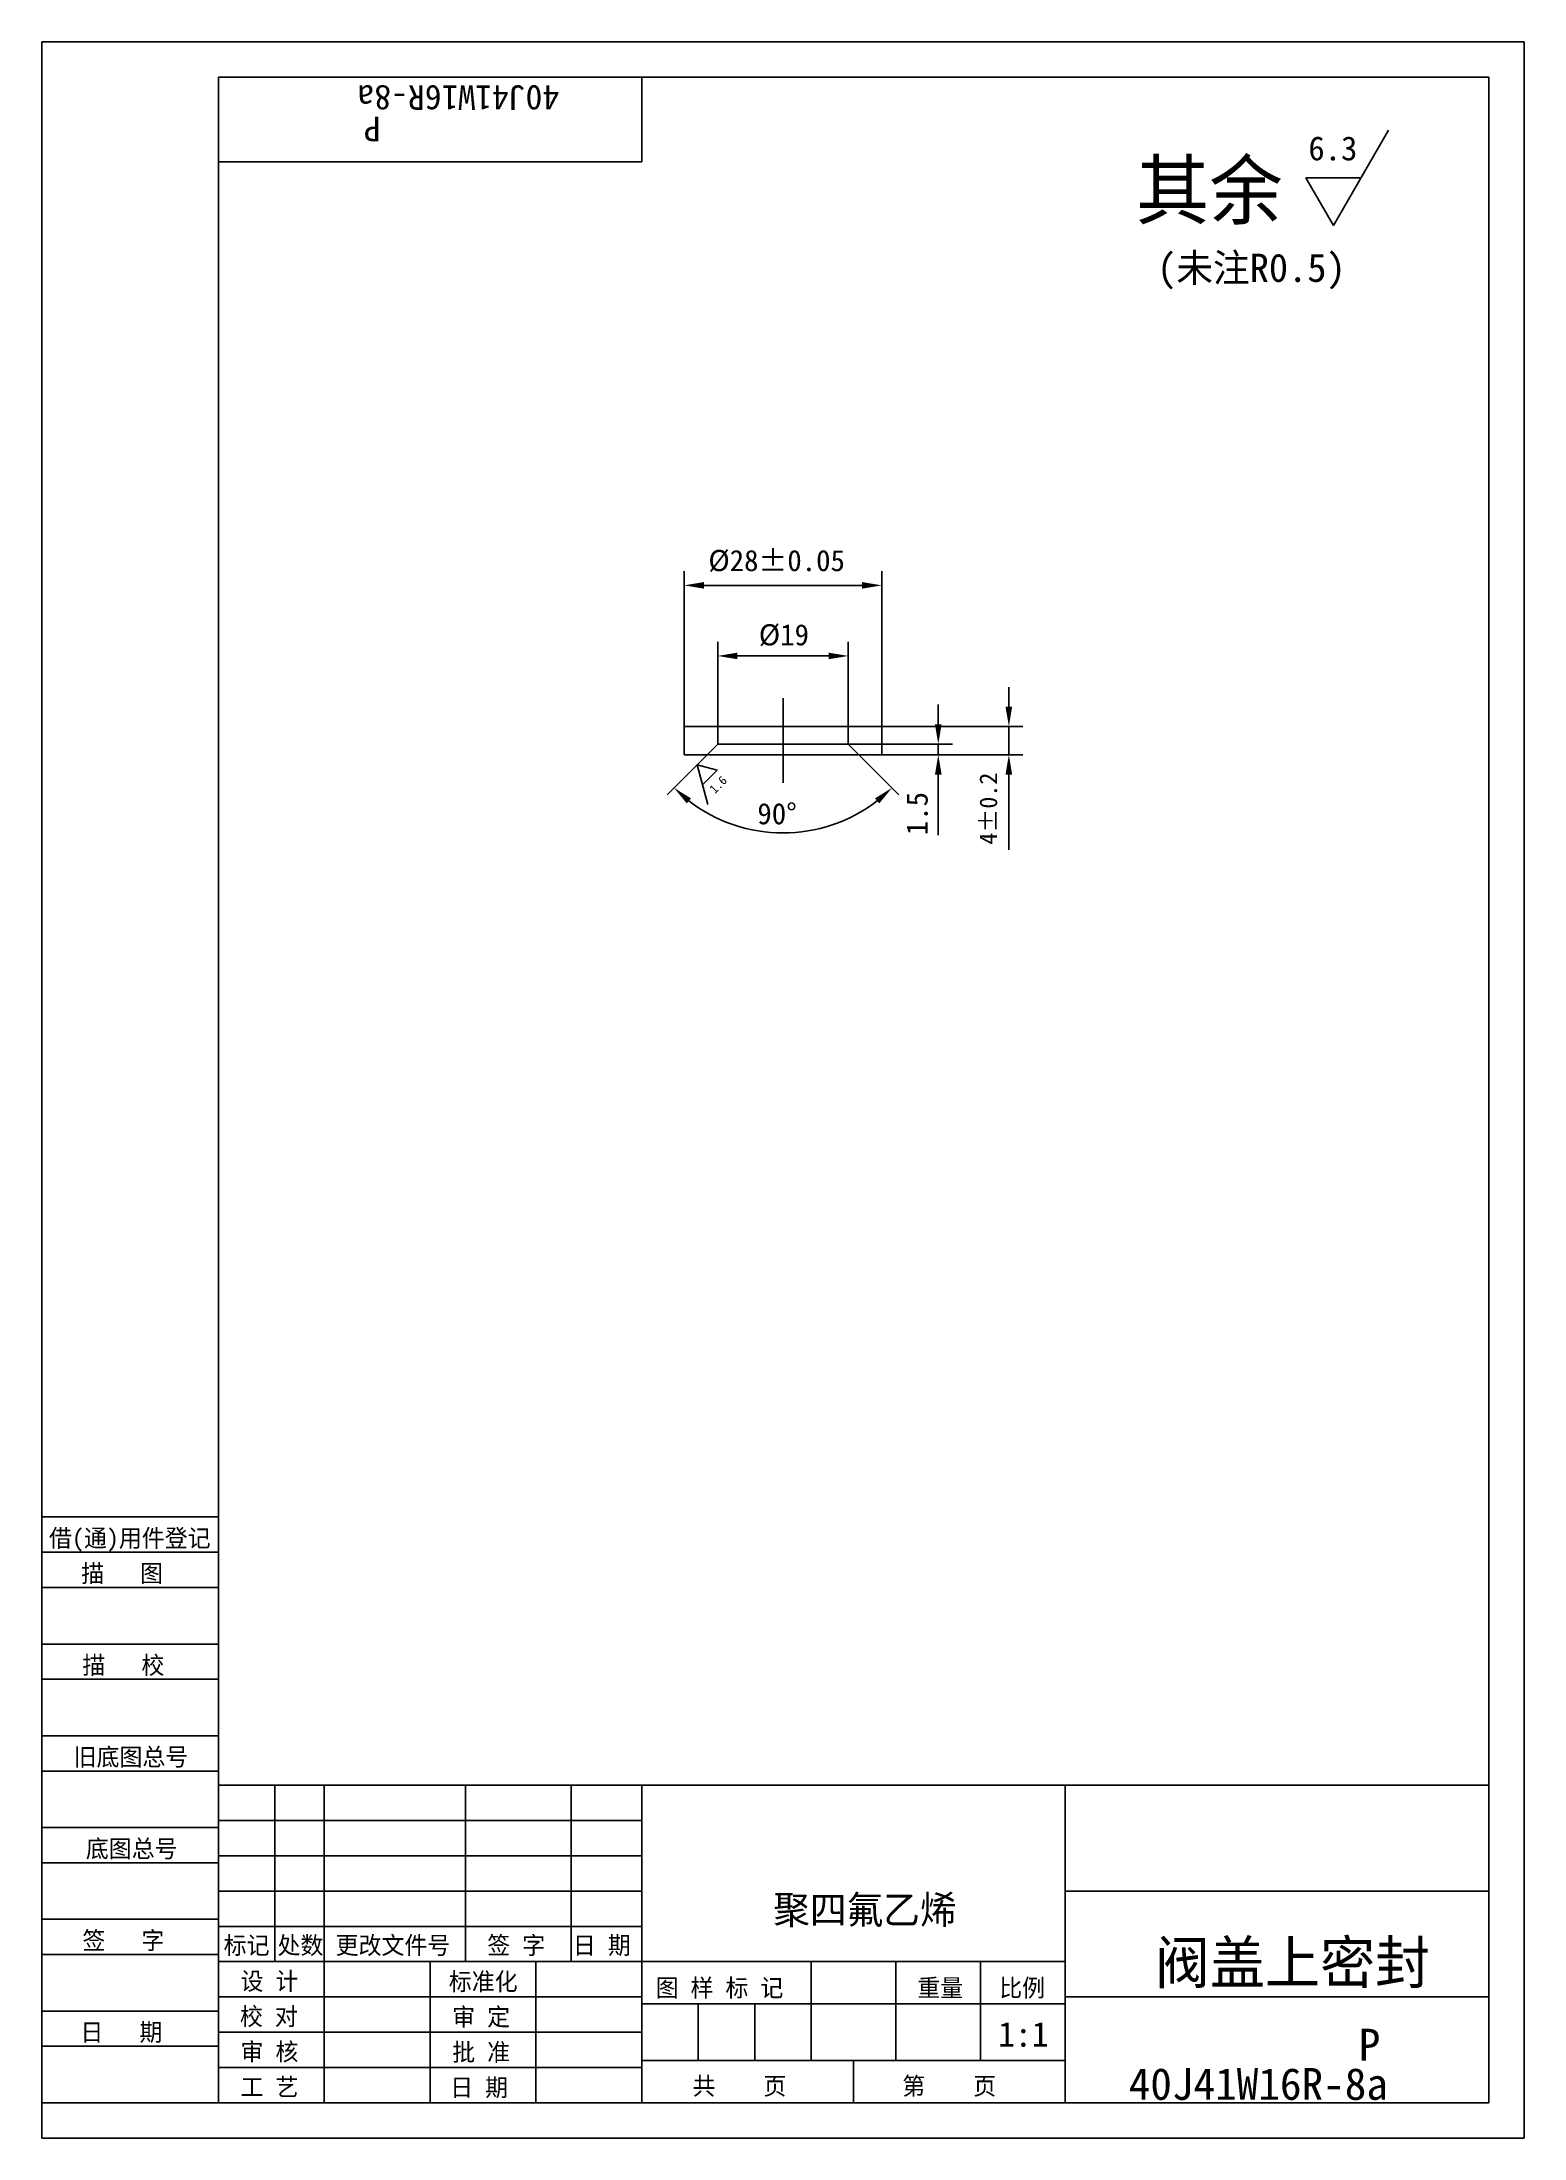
# Model space of a CAD drawing. Header units: metres. Extents: x 0 to 210, y 0 to 297.
import ezdxf

# ---------------------------------------------------------------- set-up
doc = ezdxf.new("R2010")
doc.units = ezdxf.units.M
for name, color, linetype in [('C', 6, 'Continuous'), ('D', 1, 'Continuous'), ('FL', 5, 'Continuous'), ('T', 7, 'Continuous'), ('TL', 4, 'Continuous')]:
    doc.layers.add(name, color=color, linetype=linetype)

# ---------------------------------------------------------------- blocks, each defined once
blk = doc.blocks.new('TUKUN4')
at = {"layer": 'FL'}
for p, q in [((0, 297), (0, 0)), ((210, 297), (0, 297)), ((210, 0), (210, 297)), ((0, 78), (25, 78)), ((0, 70), (25, 70)), ((0, 65), (25, 65)), ((0, 57), (25, 57)), ((0, 52), (25, 52)), ((33, 25), (33, 50)), ((40, 5), (40, 50)), ((60, 25), (60, 50)), ((75, 25), (75, 50)), ((25, 45), (85, 45)), ((0, 44), (25, 44)), ((0, 39), (25, 39)), ((25, 40), (85, 40)), ((25, 35), (85, 35)), ((0, 31), (25, 31)), ((25, 30), (85, 30)), ((0, 26), (25, 26)), ((70, 5), (70, 25)), ((0, 18), (25, 18)), ((25, 20), (85, 20)), ((25, 15), (85, 15)), ((0, 13), (25, 13)), ((25, 10), (85, 10)), ((0, 0), (210, 0))]:
    blk.add_line(p, q, dxfattribs=at)
at = {"layer": 'TL'}
for p, q in [((25, 5), (25, 292)), ((205, 292), (25, 292)), ((85, 292), (85, 280)), ((205, 5), (205, 292)), ((85, 280), (25, 280)), ((0, 88), (25, 88)), ((0, 83), (25, 83)), ((205, 50), (25, 50)), ((85, 5), (85, 50)), ((145, 5), (145, 50)), ((205, 35), (145, 35)), ((145, 25), (25, 25)), ((55, 5), (55, 25)), ((109, 11), (109, 25)), ((121, 11), (121, 25)), ((133, 11), (133, 25)), ((85, 19), (145, 19)), ((93, 11), (93, 19)), ((101, 11), (101, 19)), ((205, 20), (145, 20)), ((145, 11), (85, 11)), ((115, 5), (115, 11)), ((0, 5), (205, 5))]:
    blk.add_line(p, q, dxfattribs=at)
at = {"layer": 'T'}
for s, p in [('借(通)用件登记', (1, 83.76)), ('描   图', (5.56, 78.76)), ('描   校', (5.74, 65.76)), ('旧底图总号', (4.49, 52.76)), ('底图总号', (6.22, 39.76)), ('签   字', (5.74, 26.76)), ('标记', (25.75, 26.07)), ('处数', (33.38, 26.07)), ('更改文件号', (41.61, 26.07)), ('签 字', (63.1, 26.07)), ('日 期', (75.23, 26.07)), ('设 计', (28.14, 20.99)), ('标准化', (57.65, 20.93)), ('图 样 标 记', (86.95, 20.04)), ('重量', (124.03, 20.04)), ('比例', (135.64, 20.04)), ('校 对', (28.05, 15.99)), ('审 定', (58.13, 15.93)), ('日   期', (5.45, 13.76)), ('审 核', (28.14, 10.99)), ('批 准', (58.13, 10.93)), ('共    页', (92.18, 6.13)), ('第    页', (121.9, 6.13)), ('工 艺', (28.14, 5.99)), ('日 期', (57.84, 5.93))]:
    blk.add_text(s, height=2.5, dxfattribs=at).set_placement(p)

msp = doc.modelspace()

# ---------------------------------------------------------------- linework, layer by layer
at = {"layer": 'C'}
msp.add_lwpolyline([(105, 204), (105, 192)], dxfattribs=at)
at = {"layer": 'D'}
for p, q in [((190.81, 284.52), (183, 271)), ((183, 271), (179.1, 277.76)), ((179.1, 277.76), (186.9, 277.76)), ((91, 200), (91, 222)), ((93.8, 220), (116.2, 220)), ((119, 200), (119, 222)), ((95.75, 200), (95.75, 212)), ((114.25, 200), (114.25, 212)), ((98.55, 210), (111.45, 210)), ((137, 202.8), (137, 205.6)), ((127, 200.3), (127, 203.1)), ((119, 200), (139, 200)), ((137, 200), (137, 196)), ((114.25, 197.5), (129, 197.5)), ((127, 197.5), (127, 196)), ((94.35, 188.93), (92.84, 194.59)), ((92.84, 194.59), (95.66, 193.83)), ((95.66, 193.83), (93.59, 191.76)), ((119, 196), (139, 196)), ((119, 196), (129, 196)), ((127, 193.2), (127, 190.4)), ((137, 193.2), (137, 190.4)), ((127, 190.4), (127, 184.6)), ((137, 190.4), (137, 184.02)), ((137, 184.02), (137, 182.51))]:
    msp.add_line(p, q, dxfattribs=at)
for points in [[(94.25, 196), (88.59, 190.34)], [(115.75, 196), (121.41, 190.34)]]:
    msp.add_lwpolyline(points, dxfattribs=at)
msp.add_arc((105, 206.75), 21.83, 232.35, 307.65, dxfattribs=at)
for points in [[(93.8, 220.47), (93.8, 219.53), (91, 220)], [(116.2, 220.47), (116.2, 219.53), (119, 220)], [(98.55, 210.47), (98.55, 209.53), (95.75, 210)], [(111.45, 210.47), (111.45, 209.53), (114.25, 210)], [(136.53, 202.8), (137.47, 202.8), (137, 200)], [(126.53, 200.3), (127.47, 200.3), (127, 197.5)], [(126.53, 193.2), (127.47, 193.2), (127, 196)], [(136.53, 193.2), (137.47, 193.2), (137, 196)], [(91.36, 189.11), (91.97, 189.81), (89.56, 191.31)], [(118.03, 189.81), (118.64, 189.11), (120.44, 191.31)]]:
    msp.add_solid(points, dxfattribs=at)
at = {"layer": 'TL'}
for points in [[(94.25, 196), (91, 196), (91, 200), (95.75, 200), (95.75, 197.5), (94.25, 196)], [(95.75, 200), (114.25, 200)], [(114.25, 200), (114.25, 197.5), (115.75, 196), (119, 196), (119, 200), (114.25, 200)], [(95.75, 197.5), (114.25, 197.5)], [(94.25, 196), (115.75, 196)]]:
    msp.add_lwpolyline(points, dxfattribs=at)

# ---------------------------------------------------------------- block references
at = {"layer": 'D'}
msp.add_blockref('TUKUN4', (0, 0), dxfattribs=at)

# ---------------------------------------------------------------- texts
for s, height, rotation, p in [('40J41W16R-8a', 3.5, 180, (73.29, 290.85)), ('P', 3.5, 180, (48, 286.4)), ('4%%p0.2', 2.5, 90, (135.34, 183.26)), ('1.6', 1.27, 45, (95.35, 190.4)), ('1.5', 3, 90, (125.5, 184.6))]:
    msp.add_text(s, height=height, rotation=rotation, dxfattribs=at).set_placement(p)
for s, height, p in [('6.3', 3.4, (179.44, 280.22)), ('其余', 8, (155, 272)), ('(未注R0.5)', 4, (158, 263)), ('%%C28%%p0.05', 3, (94.42, 222.02)), ('%%C19', 3, (101.57, 211.5)), ('90%%D', 3, (101.37, 186.15)), ('聚四氟乙烯', 4, (103.6, 30.35)), ('阀盖上密封', 6, (157.69, 21.89)), ('1:1', 3.5, (135.48, 12.95)), ('P', 4.5, (186.57, 10.99)), ('40J41W16R-8a', 4.5, (153.98, 5.42))]:
    msp.add_text(s, height=height, dxfattribs=at).set_placement(p)

doc.saveas('drawing.dxf')
